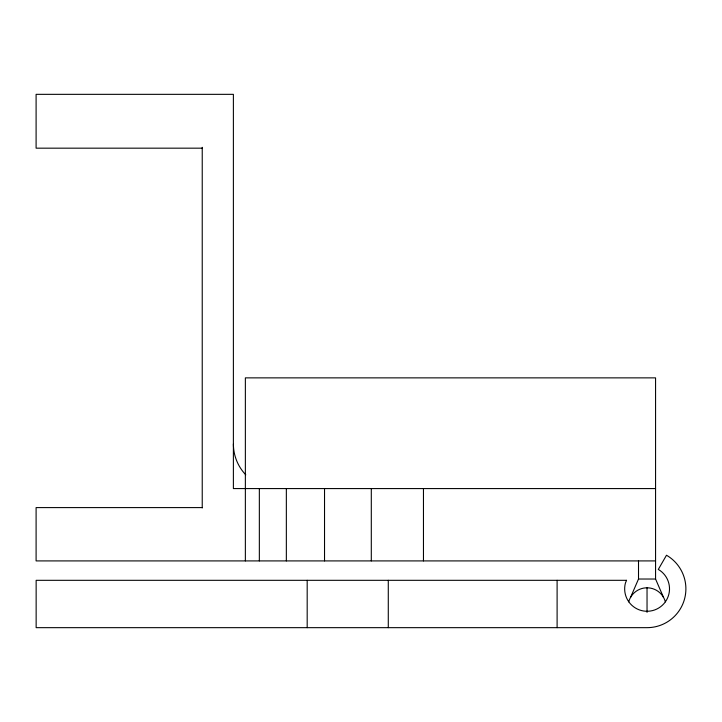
<?xml version="1.0" encoding="UTF-8"?>
<svg xmlns="http://www.w3.org/2000/svg" width="722" height="722" viewBox="0 0 722 722"><rect width="100%" height="100%" fill="white"/><g stroke="black" fill="none" stroke-linecap="round" stroke-linejoin="round"><path stroke-width="1.08" d="M630.604 597.284L638.51 579.026L638.51 560.913M202.232 148.172L36.1 148.172L36.1 94.338L233.387 94.338L233.387 488.577L655.567 488.577M202.232 507.593L36.1 507.593L36.1 560.913L655.567 560.913M638.51 579.026L655.567 579.026L663.473 597.284M655.567 579.026L655.567 377.868L245.363 377.868L245.363 560.913M647.038 587.798L647.038 612.355M557.104 580.317L557.104 627.662M423.462 488.577L423.462 560.913M388.283 580.317L388.283 627.662M371.298 488.577L371.298 560.913M324.53 488.577L324.53 560.913M307.184 580.317L307.184 627.662M286.345 488.577L286.345 560.913M259.342 488.577L259.342 560.913M202.232 147.306L202.232 507.945M628.709 601.859A18.98 18.98 0 0 1 665.368 601.859M245.778 474.814A44.62 44.62 0 0 1 233.387 443.958M626.552 580.317L625.423 583.042A22.427 22.427 0 0 0 639.412 609.919A22.427 22.427 0 0 0 667.408 598.33A22.427 22.427 0 0 0 658.302 569.423L666.496 555.236A38.817 38.817 0 0 1 647.083 627.662L36.145 627.662L36.145 580.317L626.552 580.317"/></g></svg>
